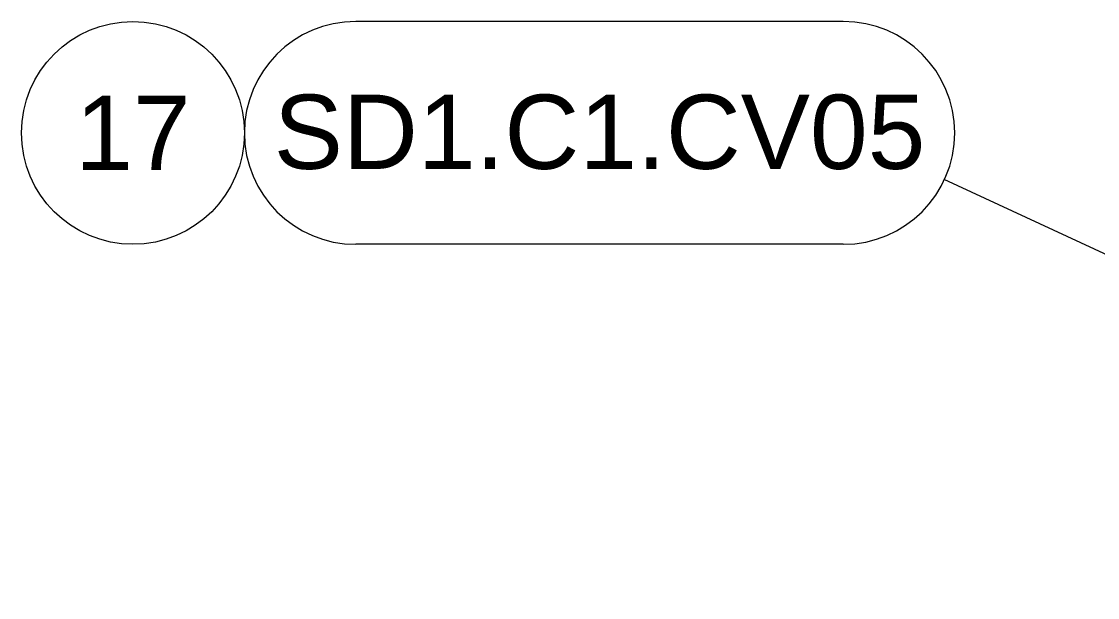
# Model space of a CAD drawing. Header units: millimetres. Extents: x -4172 to 126100, y -2 to 142133.
# Drawn here: x 4066 to 7687, y 48369 to 50308 of the extents above; entities that cross this region are included whole.
import ezdxf

# ---------------------------------------------------------------- set-up
doc = ezdxf.new("R2010")
doc.units = ezdxf.units.MM
doc.header["$LTSCALE"] = 100
doc.layers.add('Symbol', color=7, linetype='Continuous', lineweight=18)
doc.styles.add('Note Text', font='arial.ttf')

# ---------------------------------------------------------------- blocks, each defined once
blk = doc.blocks.new('Balloon19')
at = {"layer": 'Symbol'}
for p, q in [((68.318, 503.08), (51.907, 503.08)), ((99.806, 484.743), (71.708, 497.76)), ((68.318, 495.58), (51.907, 495.58)), ((100.016, 485.196), (99.595, 484.289)), ((102.074, 483.692), (100.016, 485.196)), ((99.806, 484.743), (102.074, 483.692)), ((99.595, 484.289), (102.074, 483.692))]:
    blk.add_line(p, q, dxfattribs=at)
at = {"layer": 'Symbol', "flags": 128}
blk.add_lwpolyline([(99.595, 484.289), (102.074, 483.692), (100.016, 485.196), (99.595, 484.289)], dxfattribs=at)
at = {"layer": 'Symbol'}
blk.add_circle((44.407, 499.33), 3.75, dxfattribs=at)
for centre, start, end in [((51.907, 499.33), 90, 270), ((68.318, 499.33), 270, 90)]:
    blk.add_arc(centre, 3.75, start, end, dxfattribs=at)
blk.add_solid([(99.595, 484.289), (102.074, 483.692), (100.016, 485.196), (99.595, 484.289)], dxfattribs=at)
at = {"layer": 'Symbol', "char_height": 2.5, "attachment_point": 5, "style": 'Note Text'}
for s, insert in [('17', (44.407, 499.33)), ('SD1.C1.CV05', (60.113, 499.351))]:
    blk.add_mtext(s, dxfattribs=dict(at, insert=insert))

msp = doc.modelspace()

# ---------------------------------------------------------------- block references
at = {"layer": 'Symbol', "xscale": 100, "yscale": 100, "zscale": 100}
msp.add_blockref('Balloon19', (0, 0), dxfattribs=at)

doc.saveas('drawing.dxf')
